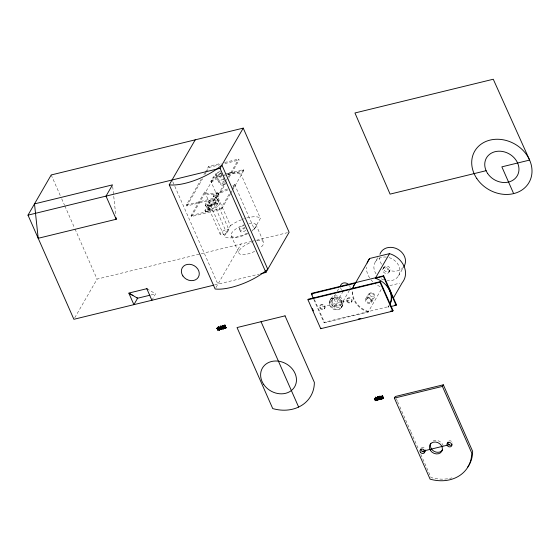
<?xml version="1.0" encoding="UTF-8"?>
<svg xmlns="http://www.w3.org/2000/svg" width="560" height="560" viewBox="0 0 560 560"><rect width="100%" height="100%" fill="white"/><g stroke="black" fill="none" stroke-linecap="round" stroke-linejoin="round"><path stroke-width="0.42" stroke-dasharray="2.8 2.1" d="M74.746 317.8L97.083 279.104L251.223 241.514M226.464 182.007L216.853 198.646L186.851 205.968L186.403 204.953L201.25 179.235M203.875 174.699L204.743 173.187M205.184 172.431L208.677 166.376L221.179 163.331M186.851 205.968L202.573 178.738M205.191 174.195L206.066 172.683M206.5 171.927L209.125 167.391L219.961 164.745M230.447 193.718L221.508 209.209L191.499 216.524L191.058 215.516L204.68 191.912A20.335 7.336 -23.8 0 0 227.528 188.804M204.68 191.912L224.245 236.32L230.405 225.659L210.84 181.251L213.325 176.939L221.662 174.902M191.499 216.524L213.773 177.947L243.782 170.632L243.334 169.617L222.495 174.699M151.9 300.265L155.61 293.832L146.804 288.694M207.9 210.455L216.251 195.993M186.403 204.953L216.412 197.638L226.016 180.992M226.457 180.236L227.766 177.968M228.2 177.212L238.679 159.061L239.127 160.069L229.082 177.471M216.111 200.697A5.082 1.834 -23.8 0 0 209.797 202.342A5.082 1.834 -23.8 0 0 207.865 205.688A5.082 1.834 -23.8 0 0 214.039 204.288L216.111 200.697L228.858 229.628L226.779 233.219A5.082 1.834 -23.8 0 1 220.612 234.619A5.082 1.834 -23.8 0 1 222.544 231.273A5.082 1.834 -23.8 0 1 228.858 229.628M191.058 215.516L221.06 208.194L229.579 193.445M232.134 189.021L234.689 184.597L254.254 229.005A20.335 7.336 -23.8 0 1 252.42 230.244M254.254 229.005L260.407 218.344L240.842 173.929L243.334 169.617M230.678 193.326L232.155 190.771M232.582 190.029L243.782 170.632M215.922 287.609L241.115 243.978M319.809 306.047L320.131 305.48M324.646 308.49L324.968 307.93M329.966 300.405L331.219 298.235M331.639 300.881L335.44 294.308M337.127 291.382L338.814 288.463M313.761 299.376L324.093 322.833L324.422 322.266L388.808 306.565M333.97 307.125L340.683 305.487A5.082 4.256 30 0 0 337.799 299.523A5.082 4.256 30 0 0 331.555 301.049A5.082 4.256 30 0 0 333.97 307.125L343.252 291.046M340.683 305.487L349.958 289.415M341.488 307.545A6.776 5.67 30 0 0 335.489 298.046A6.776 5.67 30 0 0 330.204 306.334A6.776 5.67 30 0 0 341.488 307.545L342.741 305.375A6.776 5.67 30 0 0 336.742 295.876A6.776 5.67 30 0 0 331.457 304.164A6.776 5.67 30 0 0 342.741 305.375M346.808 299.46L347.137 298.893M351.645 301.903L351.974 301.343M376.033 273.896A13.559 11.347 30 0 1 375.347 261.835L377.951 257.32M365.792 298.711L368.249 294.455M383.096 268.737L384.027 267.127M366.653 299.25L370.041 293.377M370.685 301.749A2.373 1.988 30 0 0 368.592 298.424A2.373 1.988 30 0 0 366.737 301.322A2.373 1.988 30 0 0 370.685 301.749L374.073 295.876M371.553 302.281A3.388 2.835 30 0 0 368.55 297.535A3.388 2.835 30 0 0 365.911 301.679A3.388 2.835 30 0 0 371.553 302.281L374.01 298.025M388.857 272.307L389.788 270.697A3.388 2.835 30 0 0 386.785 265.951A3.388 2.835 30 0 0 384.146 270.088A3.388 2.835 30 0 0 389.788 270.697M324.093 322.833L368.158 312.088L382.403 287.413M398.433 276.052L403.998 266.406M389.256 305.158L388.059 307.23A20.335 17.017 30 0 0 389.228 305.557M224.511 162.512L238.679 159.061M224.959 163.527L239.127 160.069M207.571 204.323L215.075 202.489M251.734 241.388L287.441 232.68M151.109 294.931L155.61 293.832M214.529 284.991L259.126 274.113M389.865 285.593L399.819 283.164M322.546 306.705L349.552 300.118M396.277 398.678L397.229 400.848M397.551 401.576L399.462 405.916M399.777 406.637L410.613 431.228M410.935 431.949L418.579 449.309M420.812 454.377L431.004 477.519A37.24 31.164 30 0 0 451.941 477.862M334.138 299.075L337.323 306.306M314.433 299.593L324.422 322.266M255.969 224.672L263.613 242.032M228.333 173.278L228.774 174.293M221.053 173.159L224.707 181.454M216.391 174.349L221.046 184.905M215.467 174.762L218.841 182.427M239.239 228.718L240.513 231.616M208.677 166.376L209.125 167.391M213.325 176.939L213.773 177.947M218.309 193.956A2.709 0.98 -23.8 0 1 214.718 196.336A2.709 0.98 -23.8 0 1 214.382 194.635A2.709 0.98 -23.8 0 1 218.309 193.956L218.757 194.971A2.709 0.98 -23.8 0 1 215.285 197.323A2.709 0.98 -23.8 0 1 214.725 195.72A2.709 0.98 -23.8 0 1 218.743 194.922M217.812 199.43L219.534 203.336M216.412 197.638L216.853 198.646M221.06 208.194L221.508 209.209M231.238 235.781L238.882 253.134M213.297 195.993L213.745 197.008M214.039 204.288L226.779 233.219M209.958 208.425A2.709 0.98 -23.8 0 1 206.367 210.798A2.709 0.98 -23.8 0 1 206.031 209.104A2.709 0.98 -23.8 0 1 209.958 208.425L210.399 209.44M207.403 205.219L220.143 234.15M205.443 204.988L207.165 208.894M204.946 210.462L205.394 211.47M172.732 181.601L174.482 185.577M174.832 186.375L217.91 284.165M51.198 174.958L60.305 195.629M61.705 198.807L64.512 205.17M64.862 205.961L74.669 228.221M75.019 229.019L97.083 279.104M112.7 186.578L115.843 215.817M224.714 180.614A3.388 1.225 -23.8 0 1 220.255 182.784A3.388 1.225 -23.8 0 1 219.429 181.181A3.388 1.225 -23.8 0 1 224.028 179.277M221.186 173.11A3.388 1.225 -23.8 0 1 216.755 175.126A3.388 1.225 -23.8 0 1 216.048 173.523A3.388 1.225 -23.8 0 1 220.528 171.612M220.661 172.865A2.373 0.854 -23.8 0 1 217.385 174.594A2.373 0.854 -23.8 0 1 217.063 173.257A2.373 0.854 -23.8 0 1 220.5 172.214M248.983 223.447A13.559 4.893 -23.8 0 1 251.692 231.238M247.821 233.618A13.559 4.893 -23.8 0 1 231.203 235.704A13.559 4.893 -23.8 0 1 243.866 224.847M257.082 240.73A13.559 4.893 -23.8 0 1 260.204 247.933M254.709 251.363A13.559 4.893 -23.8 0 1 238.791 252.917A13.559 4.893 -23.8 0 1 251.517 242.207M244.958 227.073A3.388 1.225 -23.8 0 1 240.527 229.089A3.388 1.225 -23.8 0 1 239.82 227.479A3.388 1.225 -23.8 0 1 244.293 225.568M245.84 230.314A3.388 1.225 -23.8 0 1 241.633 231.987A3.388 1.225 -23.8 0 1 240.975 230.482A3.388 1.225 -23.8 0 1 245.063 228.508M235.137 185.605A20.335 7.336 -23.8 0 1 233.303 186.844M227.969 189.812A20.335 7.336 -23.8 0 1 205.128 192.927M211.281 182.259A20.335 7.336 -23.8 0 1 221.949 176.505M227.696 174.566A20.335 7.336 -23.8 0 1 241.29 174.944M247.093 233.212A20.335 7.336 -23.8 0 1 224.245 236.32M230.405 225.659A20.335 7.336 -23.8 0 1 244.566 218.631M246.813 217.966A20.335 7.336 -23.8 0 1 260.407 218.344M234.689 184.597A20.335 7.336 -23.8 0 1 232.855 185.836M210.84 181.251A20.335 7.336 -23.8 0 1 222.677 175.035M227.248 173.558A20.335 7.336 -23.8 0 1 240.842 173.929M388.997 305.858A20.335 17.017 30 0 1 388.381 306.67M368.48 311.521A20.335 17.017 30 0 1 352.576 290.29M368.158 312.088A20.335 17.017 30 0 1 352.254 290.85M341.607 289.681A5.082 4.256 30 0 1 340.606 287.826M349.524 285.649A5.082 4.256 30 0 1 350.196 287.581M380.128 286.58A20.335 17.017 30 0 1 375.739 284.158M372.799 281.743A20.335 17.017 30 0 1 371.098 279.916M369.642 277.963A20.335 17.017 30 0 1 366.429 267.281M389.109 257.593A13.559 11.347 30 0 1 399.91 271.593A13.559 11.347 30 0 1 387.226 280.749M383.796 279.93A13.559 11.347 30 0 1 380.8 278.481M375.347 261.835A13.559 11.347 30 0 1 386.582 257.075M403.312 267.351A13.559 11.347 30 0 1 384.153 267.183M381.598 264.25A13.559 11.347 30 0 1 379.442 257.733M421.435 447.979A2.541 2.128 30 0 1 423.78 447.552A2.541 2.128 30 0 1 425.649 449.302M448.784 441.133A2.541 2.128 30 0 1 451.241 441.147A2.541 2.128 30 0 1 452.753 443.142M433.223 440.937A6.776 5.67 30 0 1 440.125 441.742A6.776 5.67 30 0 1 443.324 447.72M217.385 203.588L215.313 207.179A5.082 1.834 -23.8 0 1 209.139 208.579A5.082 1.834 -23.8 0 1 211.071 205.233A5.082 1.834 -23.8 0 1 217.385 203.588M341.607 303.877L334.901 305.515A5.082 4.256 30 0 1 332.479 299.439A5.082 4.256 30 0 1 338.723 297.92A5.082 4.256 30 0 1 341.607 303.877M222.362 185.101A2.373 0.854 -23.8 0 0 225.393 183.001A2.373 0.854 -23.8 0 0 221.872 183.701A2.373 0.854 -23.8 0 0 222.362 185.101M206.927 211.792A2.709 0.98 -23.8 0 0 210.392 209.391A2.709 0.98 -23.8 0 0 206.374 210.189A2.709 0.98 -23.8 0 0 206.927 211.792M209.657 206.563A6.776 2.443 -23.8 0 0 218.302 200.557A6.776 2.443 -23.8 0 0 208.264 202.552A6.776 2.443 -23.8 0 0 209.657 206.563M208.915 205.604A6.776 2.443 -23.8 0 0 217.889 199.668A6.776 2.443 -23.8 0 0 208.075 201.362A6.776 2.443 -23.8 0 0 208.915 205.604M210.637 209.51A6.776 2.443 -23.8 0 0 219.611 203.574A6.776 2.443 -23.8 0 0 209.797 205.268A6.776 2.443 -23.8 0 0 210.637 209.51M320.383 307.72A2.709 2.268 30 0 0 324.891 308.07A2.709 2.268 30 0 0 322.371 304.325A2.709 2.268 30 0 0 320.383 307.72M347.389 301.133A2.709 2.268 30 0 0 351.897 301.483A2.709 2.268 30 0 0 349.377 297.738A2.709 2.268 30 0 0 347.389 301.133M330.638 305.942A6.776 5.67 30 0 0 341.908 306.824A6.776 5.67 30 0 0 335.608 297.465A6.776 5.67 30 0 0 330.638 305.942M347.018 301.623A2.709 2.268 30 0 0 351.533 302.106A2.709 2.268 30 0 0 349.132 298.312A2.709 2.268 30 0 0 347.018 301.623M320.012 308.21A2.709 2.268 30 0 0 324.527 308.693A2.709 2.268 30 0 0 322.126 304.899A2.709 2.268 30 0 0 320.012 308.21M383.271 271.789A3.388 2.835 30 0 0 388.906 272.23A3.388 2.835 30 0 0 385.756 267.547A3.388 2.835 30 0 0 383.271 271.789M370.167 295.519A2.373 1.988 30 0 0 374.108 295.827A2.373 1.988 30 0 0 371.903 292.551A2.373 1.988 30 0 0 370.167 295.519M368.424 297.5A3.388 2.835 30 0 0 374.059 297.941A3.388 2.835 30 0 0 370.909 293.265A3.388 2.835 30 0 0 368.424 297.5"/><path stroke-width="0.84" d="M217.861 329.266L218.757 329.602L217.861 329.266A1.897 1.582 30 0 1 216.965 328.58L217.357 327.866A0.735 0.609 30 0 1 217.896 327.936L218.211 328.16A0.875 0.735 30 0 0 217.581 327.845L217.427 327.95M223.272 326.445L223.202 326.466A2.247 1.876 30 0 0 223.16 325.892L223.188 325.822M380.555 397.075L380.555 397.026A2.247 1.876 30 0 0 380.52 396.452M379.911 396.158L380.359 397.509L380.632 396.9A2.247 1.876 30 0 0 380.59 396.326L381.339 398.188M217.259 328.58L217.294 328.132L217.231 328.496M374.584 399.028L374.787 398.51M222.733 327.082L223.265 326.55M223.181 326.844C223.888 324.429 224.994 331.191 223.44 326.102L223.328 326.718M216.979 328.272L217.427 327.74A0.735 0.609 30 0 1 217.966 327.817L218.176 328.216A0.875 0.735 30 0 0 217.511 327.971L217.588 327.887M374.57 398.881L374.759 398.608M374.64 398.755L374.703 399.049A1.001 0.833 30 0 0 375.088 399.476L375.242 399.574A4.389 3.668 30 0 0 375.564 399.763L376.362 400.393M213.682 285.194L73.885 319.291L28 215.138L51.198 174.958L243.236 128.121L289.121 232.274L265.923 272.454L260.827 273.7M169.246 184.835A37.24 13.433 -23.8 0 0 221.893 165.088L267.778 269.241A37.24 13.433 -23.8 0 1 215.131 288.988L169.246 184.835L195.23 139.825M28 215.138L220.038 168.301L243.236 128.121M219.03 327.992A3.864 3.234 30 0 1 218.253 326.697L218.288 326.578A3.864 3.234 30 0 0 219.107 327.873L219.065 327.971A3.08 2.576 30 0 1 219.387 327.432L219.457 327.306A3.08 2.576 30 0 0 219.135 327.845M217.273 328.615L217.336 328.461A1.001 0.833 30 0 0 217.728 328.916L217.854 329A4.389 3.668 30 0 0 218.204 329.21L218.974 329.777L218.162 329.343A4.389 3.668 30 0 1 217.812 329.14L217.658 329.042A1.001 0.833 30 0 1 217.273 328.615L217.322 328.426M217.7 330.12L219.072 329.714L217.602 329.994M217.931 329.91L218.757 329.602M219.576 327.033L220.157 328.804M220.22 328.65L219.688 327.355A1.855 1.554 30 0 0 219.282 327.971L219.163 328.216A1.785 1.491 30 0 0 220.059 328.489L220.136 328.363A1.785 1.491 30 0 1 219.233 328.097M219.688 327.355L220.101 328.286A1.54 1.288 30 0 1 219.275 327.971M220.458 326.697L220.332 326.2L220.969 328.055M219.702 327.474L219.611 327.047M220.836 326.207L221.305 326.228L220.885 326.179L221.963 328.769L221.158 328.965M219.191 329.728L219.324 329.588A4.004 3.346 30 0 1 219.205 328.09A1.855 1.554 30 0 1 219.604 327.467M221.039 326.823L220.332 327.208M219.499 329.959L219.387 330.064A1.715 1.435 30 0 1 220.003 329.364A5.607 4.69 30 0 1 221.158 328.972M220.374 328.377L220.22 327.299L220.402 328.195M220.955 327.117L221.074 326.844M220.682 328.3L221.109 328.09L221.207 328.692M222.558 325.598L223.713 328.321L223.181 327.082M221.298 327.978L221.683 327.964L220.479 328.174L220.143 327.32M222.901 325.759L222.705 326.074L222.663 325.633M222.215 327.628L222.124 327.768A0.98 0.819 30 0 0 221.9 327.439M222.572 327.054L223.139 326.984M221.963 328.769L221.305 326.228M222.838 327.824L222.747 327.376M223.846 326.018L224.427 327.418L225.246 327.117L224.679 325.815L223.93 325.997L224.35 327.439M224.28 326.018L224.84 327.215M224.455 325.801L224.707 325.969M224.798 325.066L225.841 327.768L224.777 328.062M223.86 326.123L224.679 325.815M225.169 325.234L224.952 325.549L224.882 325.087M224.427 327.418L225.232 327.159M225.841 327.768L225.022 325.423M307.965 299.768L308.287 299.201L380.303 281.638L393.05 310.569L392.721 311.136L320.712 328.699L307.965 299.768L379.981 282.205L380.303 281.638M313.418 298.592L311.353 293.902L311.675 293.335L383.691 275.772L396.438 304.703L396.109 305.27L390.474 306.642M320.712 328.699L321.034 328.132M352.632 288.715A20.335 17.017 30 0 1 355.411 283.157L369.656 258.482L389.557 253.624A20.335 17.017 30 0 1 402.304 282.555L393.603 297.626M390.166 303.695A20.335 17.017 30 0 0 375.312 278.299L389.557 253.624M375.312 278.299L383.362 276.339L383.691 275.772M389.739 290.801L390.061 290.241M374.521 398.51L374.787 398.3A0.735 0.609 30 0 1 375.326 398.37L375.529 398.769A0.875 0.735 30 0 0 374.871 398.531L374.878 398.566M376.334 400.337L375.494 399.889A4.389 3.668 30 0 1 375.172 399.7L375.046 399.623A1.001 0.833 30 0 1 374.633 399.168L374.703 399.049M374.661 398.44L374.682 398.433A0.735 0.609 30 0 1 375.256 398.496L375.326 398.377M375.291 399.7L376.047 400.281L375.291 399.7A1.897 1.582 30 0 1 374.395 399.014M375.081 400.708L376.432 400.267M377.034 397.901A1.855 1.554 30 0 0 376.642 398.531L376.565 398.65A4.004 3.346 30 0 0 376.712 400.141L376.607 400.267A3.815 3.192 30 0 1 376.306 398.664L376.495 398.405A3.08 2.576 30 0 1 376.817 397.859L377.223 397.768L376.978 398.034A1.855 1.554 30 0 0 376.572 398.65L376.523 398.776A4.004 3.346 30 0 0 376.635 400.267M377.818 397.257L378.014 396.949C376.95 396.242 378.483 398.601 377.888 397.131M378.07 397.74C376.642 398.202 379.022 397.306 378.406 398.594M378.511 396.991L378.315 396.613L378.665 396.788M377.671 398.846L377.496 397.873L377.839 398.734L379.036 398.517L377.671 398.923M378.392 397.376L377.692 397.761M376.859 400.519L376.817 400.498A1.715 1.435 30 0 1 377.433 399.798M377.517 399.364L377.048 397.915M378.434 397.404L378.581 397.733L377.762 397.642M378.399 398.489L377.993 397.859M378.042 398.853L378.546 398.629L378.56 399.245M380.261 396.319L380.065 396.634L380.016 396.193M379.211 398.167A0.763 0.644 30 0 1 379.47 398.335L379.575 398.181A0.98 0.819 30 0 0 379.33 397.873M380.429 397.39L379.911 397.621L380.611 397.516M380.093 397.642L380.849 397.572L380.793 396.662L381.584 398.496L382.606 397.67M377.356 399.917A5.607 4.69 30 0 1 378.518 399.532L379.736 399.301L379.379 399.238M382.032 396.368C380.023 396.97 383.222 395.752 382.592 397.712L382.137 396.403M381.71 396.452L382.207 397.873M382.158 395.626L383.201 398.328L382.137 398.622A3.759 3.15 30 0 0 380.303 399.532M382.067 396.529L381.997 396.095M382.522 395.794L383.565 398.447L382.382 395.983M380.891 398.818L380.583 397.523M382.13 397.894L381.626 396.473M381.71 397.999L381.206 396.571L381.787 397.978L382.662 397.593M443.331 384.804L442.4 386.407L471.716 452.949A37.24 31.164 30 0 1 430.08 479.129L394.387 398.118L395.318 396.508L443.331 384.804L472.64 451.346A37.24 31.164 30 0 1 467.502 467.397M376.88 397.782L376.796 397.922A3.08 2.576 30 0 0 376.418 398.531A3.416 2.856 30 0 1 375.858 397.95M224.847 327.936L226.212 327.894L225.967 327.558M382.207 398.496L383.271 398.202M224.812 328.237L225.862 327.866M382.242 398.671L383.215 398.426M383.145 398.545L382.172 398.797A4.214 3.528 30 0 0 380.401 399.581M116.214 219.254L38.199 238.287L34.496 203.889L112.511 184.863L106.015 196.112L116.214 219.254L116.025 217.539M486.101 170.695L390.082 194.117L354.949 112.973L493.269 79.24L529.613 160.083L501.858 166.852L513.646 193.613M147.35 289.016L146.804 288.694L128.8 293.083L133.896 304.654L137.606 298.228L149.884 295.232M311.353 293.902L355.411 283.157M224.147 325.773L224.812 325.822M220.402 327.082L220.99 326.935M220.15 327.425L220.71 327.18M220.752 328.174L221.109 328.09M224.812 327.397L225.218 327.292M224.735 327.516L225.232 327.397M222.04 328.643L221.228 328.839A5.607 4.69 30 0 0 220.073 329.231A1.715 1.435 30 0 0 219.45 329.938M221.27 329L221.935 328.839M221.2 329.126L221.865 328.965M394.744 305.116L396.438 304.703M358.309 319.046L360.85 318.423M390.509 311.192L393.05 310.569M381.507 396.326L381.885 396.235M382.165 397.95L382.648 397.838L382.095 398.076M376.117 400.155L375.291 400.358M376.047 400.281L375.228 400.477M378.56 399.686L379.225 399.518M394.387 398.118L442.4 386.407M422.394 451.262L449.4 444.675M129.073 293.244L137.606 298.228L136.5 297.577M130.179 293.888L132.93 295.498M222.089 328.559L222.306 328.867L220.913 326.088M218.253 327.292L218.428 327.516A3.416 2.856 30 0 0 219.016 328.125L219.086 327.999A3.416 2.856 30 0 1 218.498 327.39L218.281 327.11M375.564 397.796L375.781 398.076A3.416 2.856 30 0 0 376.376 398.678M379.918 397.859A1.099 0.924 30 0 1 380.226 398.265L380.24 398.363M380.121 397.957L380.198 398.384A1.099 0.924 30 0 0 379.848 397.985M221.277 328.545L221.039 328.209M381.549 398.167L380.849 396.571M377.587 399.224L376.978 398.034M380.947 398.643L379.925 396.235M378.623 399.07L377.643 396.781M383.362 276.339L396.109 305.27M379.981 282.205L392.721 311.136M381.962 396.494L382.536 397.796M381.29 396.557L381.857 397.852M380.135 396.508L380.513 397.369M380.429 397.67L380.828 398.573M379.323 399.322L378.266 396.599L379.393 399.203L378.588 399.399A5.607 4.69 30 0 0 377.426 399.791M377.58 397.859L377.909 398.608M311.675 293.335L312.361 294.903M312.424 308.588L313.453 310.933M220.038 168.301L265.923 272.454M261.037 321.706L298.634 407.057M224.805 325.122L225.897 327.684M224.602 325.941L225.176 327.236M223.93 325.997L224.504 327.299M223.363 326.228L223.979 327.628M222.775 325.948L223.153 326.809M220.29 326.221L221.053 328.034M146.804 288.694L151.9 300.265M375.578 397.152L375.613 397.271A3.864 3.234 30 0 0 376.39 398.552M375.543 397.397L375.641 397.138A3.864 3.234 30 0 0 376.46 398.426M352.954 288.148A20.335 17.017 30 0 1 355.733 282.59M375.641 277.739A20.335 17.017 30 0 1 376.775 278.117M386.939 285.236A20.335 17.017 30 0 1 390.495 303.135M340.445 286.566A5.082 4.256 30 0 1 343.574 282.961A5.082 4.256 30 0 1 348.901 284.809M367.171 263.011A20.335 17.017 30 0 1 369.656 258.482M379.946 254.247A13.559 11.347 30 0 1 397.355 249.018A13.559 11.347 30 0 1 403.998 266.406M217.938 329.112A1.897 1.582 30 0 1 217.042 328.454M219.303 329.959A4.256 3.563 30 0 1 221.214 329.175M219.373 329.833A4.256 3.563 30 0 1 221.284 329.056M221.851 327.614A0.763 0.644 30 0 1 222.11 327.782M221.928 327.488A0.763 0.644 30 0 1 222.18 327.656M221.977 327.313A0.98 0.819 30 0 1 222.201 327.628M220.031 328.412A1.54 1.288 30 0 1 219.205 328.09M218.946 328.104A3.815 3.192 30 0 0 219.233 329.714A4.004 3.346 30 0 1 219.135 328.209M219.303 329.595A3.815 3.192 30 0 1 219.016 327.985M222.488 327.425A1.099 0.924 30 0 1 222.796 327.831M223.23 325.766A2.247 1.876 30 0 1 223.244 326.34M222.558 327.306A1.099 0.924 30 0 1 222.866 327.712M222.95 328.972A3.759 3.15 30 0 1 224.798 328.125M223.041 329.021A4.214 3.528 30 0 1 224.826 328.279M223.111 328.902A4.214 3.528 30 0 1 224.903 328.16M223.02 328.846A3.759 3.15 30 0 1 224.868 327.999M380.471 399.455A4.214 3.528 30 0 1 382.256 398.713M380.38 399.406A3.759 3.15 30 0 1 382.228 398.559M377.419 399.042A1.785 1.491 30 0 1 376.523 398.783M377.489 398.923A1.785 1.491 30 0 1 376.593 398.657A1.54 1.288 30 0 0 377.391 398.972L377.461 398.846A1.54 1.288 30 0 1 376.635 398.524M376.663 400.148A3.815 3.192 30 0 1 376.376 398.538M379.26 397.992A0.98 0.819 30 0 1 379.491 398.307M379.281 398.048A0.763 0.644 30 0 1 379.54 398.216M376.733 400.617A1.715 1.435 30 0 1 377.363 399.924M376.656 400.519A4.256 3.563 30 0 1 378.574 399.735M376.733 400.393A4.256 3.563 30 0 1 378.644 399.609M375.228 399.798A1.897 1.582 30 0 1 374.325 399.14M374.941 398.405A0.875 0.735 30 0 1 375.599 398.65M425.355 451.171A2.541 2.128 30 0 1 422.408 451.577A2.541 2.128 30 0 1 420.91 448.931M452.207 444.745A2.541 2.128 30 0 1 449.183 444.864A2.541 2.128 30 0 1 447.979 442.127M442.582 449.932A6.776 5.67 30 0 1 434.07 451.325A6.776 5.67 30 0 1 430.78 443.31M374.409 398.706L374.409 398.762M285.04 315.854L237.034 327.558L272.72 408.569A37.24 31.164 30 0 0 314.356 382.396L285.04 315.854M182.889 275.954A9.324 7.798 30 0 0 198.38 277.165A9.324 7.798 30 0 0 189.714 264.292A9.324 7.798 30 0 0 182.889 275.954M263.655 384.377A18.641 15.603 30 0 0 294.644 386.806A18.641 15.603 30 0 0 277.312 361.06A18.641 15.603 30 0 0 263.655 384.377M430.486 450.506A6.776 5.67 30 0 0 441.749 451.388A6.776 5.67 30 0 0 435.449 442.022A6.776 5.67 30 0 0 430.486 450.506M447.37 445.627A2.541 2.128 30 0 0 451.591 445.956A2.541 2.128 30 0 0 449.232 442.449A2.541 2.128 30 0 0 447.37 445.627M420.364 452.214A2.541 2.128 30 0 0 424.585 452.543A2.541 2.128 30 0 0 422.226 449.036A2.541 2.128 30 0 0 420.364 452.214M487.655 173.502A17.794 14.889 30 0 0 517.23 175.819A17.794 14.889 30 0 0 500.682 151.242A17.794 14.889 30 0 0 487.655 173.502M476.833 178.563A31.353 26.236 30 0 0 528.941 182.644A31.353 26.236 30 0 0 499.793 139.349A31.353 26.236 30 0 0 476.833 178.563"/></g></svg>
